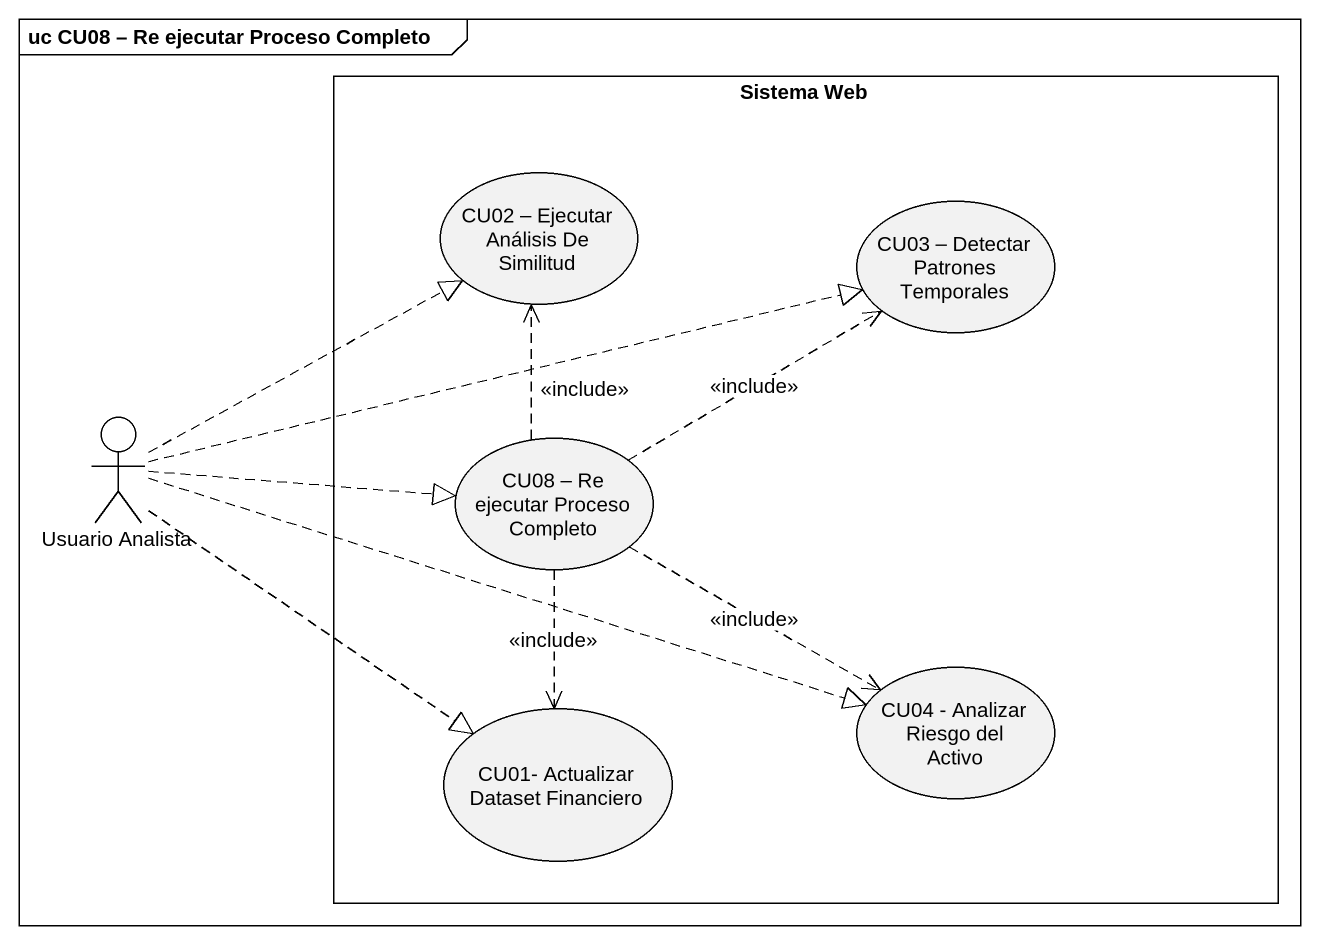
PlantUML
@startuml
mainframe uc CU08 – Re ejecutar Proceso Completo
rectangle "Sistema Web" as Sistema_Web {
  usecase "CU02 – Ejecutar Análisis De Similitud" as CU02_Ejecutar_Análisis_De
  usecase "CU03 – Detectar Patrones Temporales" as CU03_Detectar_Patrones
  usecase "CU08 – Re ejecutar Proceso Completo" as CU08_Re_ejecutar_Proceso
  usecase "CU04 - Analizar Riesgo del Activo" as CU04_Analizar_Riesgo_del
  usecase "CU01- Actualizar Dataset Financiero" as CU01_Actualizar_Dataset
}
actor "Usuario Analista" as Usuario_Analista
Usuario_Analista .up.|> CU02_Ejecutar_Análisis_De
Usuario_Analista .right.|> CU03_Detectar_Patrones
Usuario_Analista .right.|> CU08_Re_ejecutar_Proceso
Usuario_Analista .right.|> CU04_Analizar_Riesgo_del
Usuario_Analista ..|> CU01_Actualizar_Dataset
CU08_Re_ejecutar_Proceso .up.> CU02_Ejecutar_Análisis_De : <<include>>
CU08_Re_ejecutar_Proceso .right.> CU03_Detectar_Patrones : <<include>>
CU08_Re_ejecutar_Proceso .right.> CU04_Analizar_Riesgo_del : <<include>>
CU08_Re_ejecutar_Proceso ..> CU01_Actualizar_Dataset : <<include>>
@enduml
